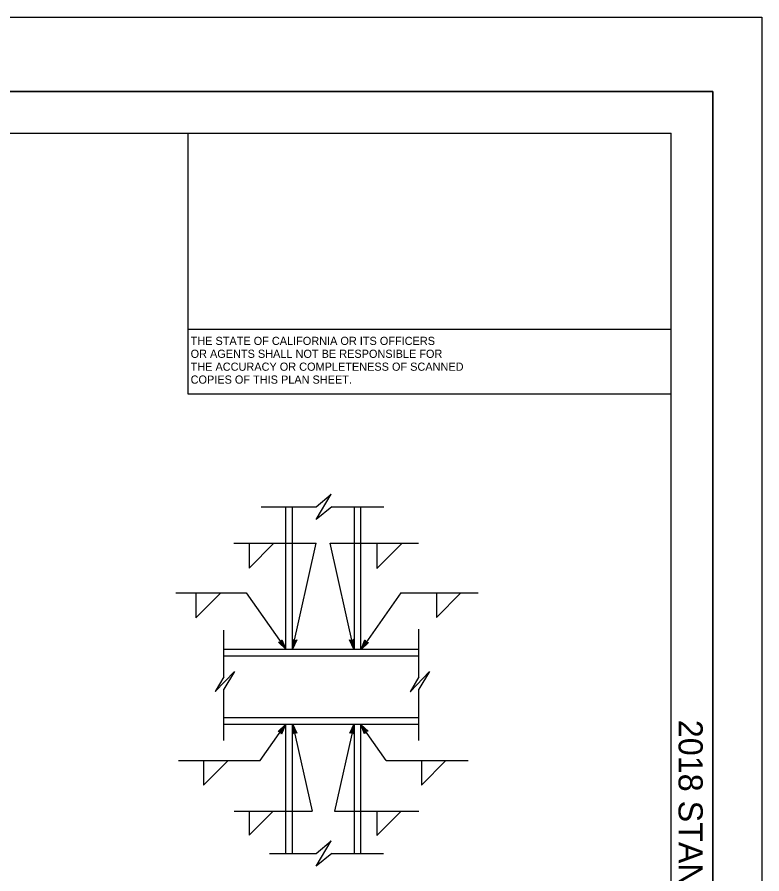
# Model space of a CAD drawing. Extents: x -894 to 866, y -476 to 714.
# Drawn here: x 419 to 866, y 199 to 714 of the extents above; entities that cross this region are included whole.
import ezdxf

# ---------------------------------------------------------------- set-up
doc = ezdxf.new("R2010")
doc.units = 0
for name, color, linetype in [('10 Sheet Format', 7, 'Continuous'), ('56 Stage 3 Anno', 7, 'Continuous'), ('60 Nongeo Data', 7, 'Continuous')]:
    doc.layers.add(name, color=color, linetype=linetype)

msp = doc.modelspace()

# ---------------------------------------------------------------- linework, layer by layer
at = {"layer": '10 Sheet Format'}
for p, q in [((-863.46, 668.96), (836.55, 668.96)), ((836.55, 668.96), (836.55, -431.04)), ((-813.45, 643.96), (811.55, 643.96)), ((521.56, 525.89), (521.56, 643.96)), ((811.55, -406.04), (811.55, 643.96)), ((811.55, 525.89), (521.56, 525.89)), ((521.56, 487.06), (521.56, 525.89)), ((811.55, 487.06), (521.56, 487.06))]:
    msp.add_line(p, q, dxfattribs=at)
for points in [[(-894.04, 713.56), (865.96, 713.56), (865.96, -476.44), (-894.04, -476.44)], [(-863.46, -431.04), (836.55, -431.04), (836.55, 668.96), (-863.46, 668.96)]]:
    msp.add_lwpolyline(points, close=True, dxfattribs=at)
at = {"layer": '56 Stage 3 Anno'}
for p, q in [((549.03, 397.58), (598.42, 397.58)), ((558.16, 397.58), (558.16, 382.76)), ((558.16, 382.76), (572.94, 397.58)), ((584.17, 333.97), (598.42, 397.58)), ((621.11, 333.97), (606.86, 397.58)), ((606.86, 397.58), (659.85, 397.58)), ((634.74, 397.35), (634.74, 382.54)), ((634.74, 382.54), (649.53, 397.35)), ((514.12, 367.83), (556.43, 367.83)), ((526.17, 367.6), (526.17, 352.79)), ((526.17, 352.79), (540.96, 367.6)), ((556.43, 367.83), (580.24, 334.01)), ((649.21, 367.83), (625.33, 333.9)), ((649.21, 367.83), (695.67, 367.83)), ((670.56, 367.83), (670.56, 353.01)), ((670.56, 353.01), (685.34, 367.83)), ((577.24, 338.26), (577.88, 339.69)), ((577.88, 339.69), (577.88, 339.69)), ((577.88, 339.69), (580.24, 334.01)), ((584.17, 333.97), (584.18, 340.11)), ((584.18, 340.11), (584.18, 340.11)), ((584.18, 340.11), (585.31, 339.04)), ((584.47, 335.33), (584.48, 339.8)), ((584.78, 336.66), (584.78, 339.56)), ((619.97, 339.04), (621.11, 340.11)), ((620.81, 339.83), (620.81, 335.31)), ((621.11, 340.11), (621.11, 340.11)), ((621.11, 340.11), (621.11, 333.97)), ((625.33, 333.9), (627.7, 339.57)), ((627.7, 339.57), (627.7, 339.57)), ((627.7, 339.57), (628.32, 338.15)), ((575.7, 338.15), (577.24, 338.26)), ((580.24, 334.01), (575.7, 338.15)), ((575.7, 338.15), (575.7, 338.15)), ((579.43, 335.14), (576.12, 338.16)), ((578.65, 336.27), (576.51, 338.22)), ((577.85, 337.4), (576.94, 338.23)), ((577.37, 338.56), (577.85, 337.4)), ((577.55, 338.91), (578.65, 336.27)), ((577.71, 339.3), (579.44, 335.14)), ((586.79, 339.53), (584.17, 333.97)), ((586.4, 339.4), (584.47, 335.31)), ((585.99, 339.25), (584.78, 336.66)), ((585.08, 338.01), (585.08, 339.25)), ((585.62, 339.15), (585.08, 338.01)), ((585.31, 339.04), (586.79, 339.53)), ((586.79, 339.53), (586.79, 339.53)), ((621.11, 333.97), (618.5, 339.53)), ((618.5, 339.53), (618.5, 339.53)), ((618.5, 339.53), (619.97, 339.04)), ((620.8, 335.32), (618.9, 339.38)), ((620.51, 336.66), (619.28, 339.28)), ((620.21, 338.01), (619.68, 339.13)), ((620.21, 339.27), (620.21, 338.01)), ((620.51, 339.52), (620.51, 336.66)), ((629.88, 338.04), (625.33, 333.9)), ((626.13, 335.04), (627.86, 339.18)), ((629.47, 338.07), (626.13, 335.03)), ((626.92, 336.16), (628.04, 338.83)), ((629.04, 338.08), (626.92, 336.16)), ((627.72, 337.29), (628.2, 338.43)), ((628.65, 338.14), (627.72, 337.29)), ((628.32, 338.15), (629.88, 338.04)), ((629.88, 338.04), (629.88, 338.04)), ((580.24, 334.01), (580.24, 334.01)), ((584.17, 333.97), (584.17, 333.97)), ((621.11, 333.97), (621.11, 333.97)), ((625.33, 333.9), (625.33, 333.9)), ((564.85, 267.15), (580.05, 288.74)), ((575.5, 284.61), (580.05, 288.74)), ((580.05, 288.74), (577.69, 283.07)), ((580.05, 288.74), (580.05, 288.74)), ((584.28, 289.11), (596.02, 236.72)), ((584.29, 282.96), (584.28, 289.11)), ((584.28, 289.11), (584.28, 289.11)), ((584.28, 289.11), (586.89, 283.55)), ((621.22, 289.11), (609.48, 236.72)), ((618.6, 283.55), (621.22, 289.11)), ((621.22, 289.11), (621.21, 282.97)), ((621.22, 289.11), (621.22, 289.11)), ((640.42, 267.15), (625.15, 288.85)), ((627.5, 283.17), (625.15, 288.85)), ((625.15, 288.85), (625.15, 288.85)), ((625.15, 288.85), (629.69, 284.71)), ((577.06, 284.49), (575.5, 284.61)), ((575.5, 284.61), (575.5, 284.61)), ((575.92, 284.58), (579.26, 287.62)), ((576.35, 284.56), (578.46, 286.49)), ((576.73, 284.51), (577.66, 285.36)), ((577.69, 283.07), (577.06, 284.49)), ((577.66, 285.36), (577.19, 284.21)), ((578.46, 286.49), (577.35, 283.81)), ((579.25, 287.6), (577.53, 283.47)), ((577.69, 283.07), (577.69, 283.07)), ((585.42, 284.04), (584.29, 282.96)), ((584.29, 282.96), (584.29, 282.96)), ((584.59, 283.25), (584.58, 287.77)), ((584.59, 287.75), (586.49, 283.7)), ((584.89, 283.56), (584.88, 286.42)), ((584.88, 286.42), (586.11, 283.8)), ((585.19, 283.81), (585.18, 285.07)), ((585.18, 285.07), (585.71, 283.95)), ((586.89, 283.55), (585.42, 284.04)), ((586.89, 283.55), (586.89, 283.55)), ((620.09, 284.04), (618.6, 283.55)), ((618.6, 283.55), (618.6, 283.55)), ((619, 283.68), (620.92, 287.77)), ((619.4, 283.83), (620.62, 286.42)), ((619.78, 283.93), (620.31, 285.07)), ((621.21, 282.97), (620.09, 284.04)), ((620.31, 285.07), (620.31, 283.83)), ((620.62, 286.42), (620.61, 283.52)), ((620.92, 287.75), (620.91, 283.27)), ((621.21, 282.97), (621.21, 282.97)), ((627.67, 283.55), (625.94, 287.72)), ((625.95, 287.71), (629.26, 284.69)), ((627.83, 283.95), (626.73, 286.59)), ((626.73, 286.59), (628.87, 284.64)), ((628.14, 284.6), (627.5, 283.17)), ((627.5, 283.17), (627.5, 283.17)), ((628.01, 284.3), (627.53, 285.46)), ((627.53, 285.46), (628.44, 284.62)), ((629.69, 284.71), (628.14, 284.6)), ((629.69, 284.71), (629.69, 284.71)), ((515.78, 267.15), (564.85, 267.15)), ((530.81, 267.19), (530.81, 252.38)), ((530.81, 252.38), (545.54, 267.15)), ((640.42, 267.15), (689.56, 267.15)), ((661.6, 267.19), (661.6, 252.38)), ((661.6, 252.38), (676.34, 267.15)), ((549.14, 236.72), (596.02, 236.72)), ((558.27, 236.72), (558.27, 222.28)), ((558.27, 222.28), (572.68, 236.72)), ((609.48, 236.72), (659.96, 236.72)), ((634.85, 236.72), (634.85, 222.05)), ((634.85, 222.05), (649.49, 236.72))]:
    msp.add_line(p, q, dxfattribs=at)
at = {"layer": '60 Nongeo Data'}
for p, q in [((598.36, 419.5), (607.48, 427.16)), ((598.37, 411.97), (607.48, 427.16)), ((565.48, 419.5), (598.36, 419.5)), ((580.29, 333.95), (580.29, 419.5)), ((584.13, 333.95), (584.13, 419.5)), ((607.89, 419.5), (598.37, 411.97)), ((607.89, 419.5), (638.99, 419.5)), ((621.34, 333.95), (621.34, 419.5)), ((625.17, 333.95), (625.17, 419.5)), ((543.04, 317.46), (543.04, 345.52)), ((660.09, 317.43), (660.09, 346.13)), ((543.09, 333.95), (660.09, 333.95)), ((543.09, 330.11), (660.09, 330.11)), ((537.74, 308.54), (549.46, 320.64)), ((549.46, 320.64), (543.04, 310.07)), ((654.78, 308.49), (666.49, 320.59)), ((666.49, 320.59), (660.09, 310.04)), ((543.04, 317.46), (537.74, 308.54)), ((660.09, 317.43), (654.78, 308.49)), ((543.04, 279.15), (543.04, 310.07)), ((660.09, 279.15), (660.09, 310.04)), ((543.09, 292.91), (660.09, 292.91)), ((543.09, 289.07), (660.09, 289.07)), ((580.29, 211.23), (580.29, 289.07)), ((584.13, 211.23), (584.13, 289.07)), ((621.34, 211.23), (621.34, 289.07)), ((625.17, 211.23), (625.17, 289.07)), ((598.35, 211.23), (607.47, 218.9)), ((598.37, 203.71), (607.47, 218.9)), ((570.33, 211.23), (598.35, 211.23)), ((607.88, 211.23), (598.37, 203.71)), ((607.88, 211.23), (638.82, 211.23))]:
    msp.add_line(p, q, dxfattribs=at)

# ---------------------------------------------------------------- texts
at = {"layer": '10 Sheet Format'}
for s, p in [('THE STATE OF CALIFORNIA OR ITS OFFICERS', (523.03, 516.71)), ('OR AGENTS SHALL NOT BE RESPONSIBLE FOR', (523.03, 508.96)), ('THE ACCURACY OR COMPLETENESS OF SCANNED', (523.03, 501.21)), ('COPIES OF THIS PLAN SHEET.', (523.03, 493.46))]:
    msp.add_text(s, height=4.9, dxfattribs=at).set_placement(p)
msp.add_text('2018 STANDARD PLAN S93', height=14.5, rotation=270, dxfattribs=at).set_placement((815.95, 291.59))

doc.saveas('drawing.dxf')
